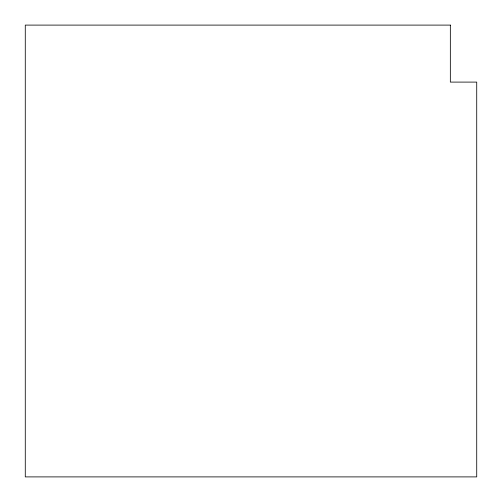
<?xml version="1.0" encoding="UTF-8"?>
<svg xmlns="http://www.w3.org/2000/svg" width="502" height="502" viewBox="0 0 502 502"><rect width="100%" height="100%" fill="white"/><g stroke="black" fill="none" stroke-linecap="round" stroke-linejoin="round"><path stroke-width="0.75" d="M450.338 25.1L25.276 25.1L25.276 476.9L476.724 476.9L476.724 82.096L450.338 82.096L450.338 25.1"/></g></svg>
